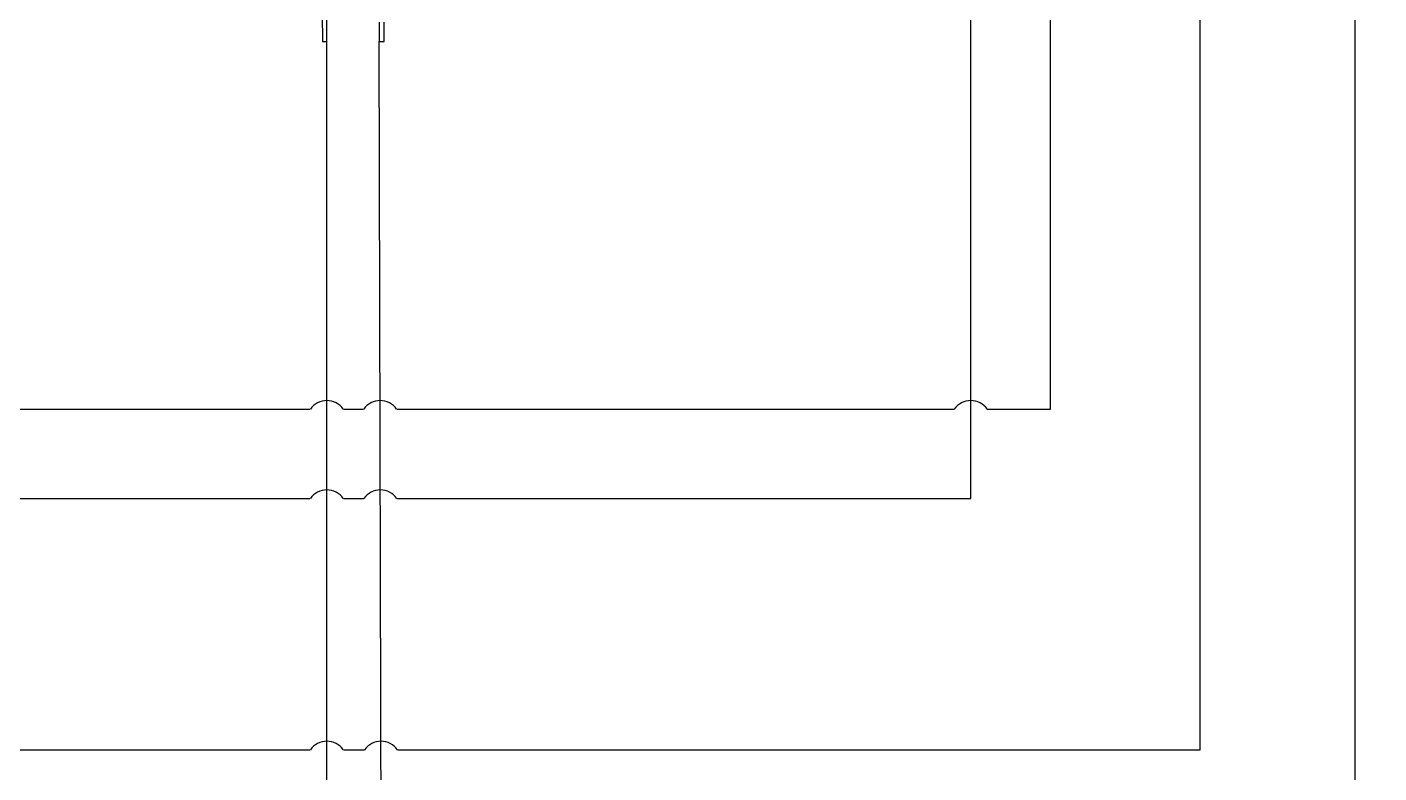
# Model space of a CAD drawing. Extents: x 8694 to 20248, y -4045 to 2404.
# Drawn here: x 14766 to 16624, y 426 to 1451 of the extents above; entities that cross this region are included whole.
import ezdxf

# ---------------------------------------------------------------- set-up
doc = ezdxf.new("R2010")
doc.units = 0
doc.header["$MEASUREMENT"] = 0

msp = doc.modelspace()

# ---------------------------------------------------------------- linework, layer by layer
for points in [[(17154.1, 1784.6, 0.000056), (16535.2, 1783.7, 0.00011), (16044.2, 1782.8, 0.000012), (15622.3, 1781.9, 0.010904)], [(16706.8, 1616.6, -0.000074), (16292.9, 1616.8, -0.000235)]]:
    msp.add_lwpolyline(points, format="xyb")
at = {"color": 5, "linetype": 'Continuous'}
for points in [[(15274.1, 803.1), (16062.8, 803.1), (16062.8, 1583.1)], [(15232.5, -666.9), (15177.8, -666.9), (15177.8, 1431)], [(14541, 803.1), (15155.1, 803.1)], [(15200.5, 803.1), (15228.7, 803.1)]]:
    msp.add_lwpolyline(points, dxfattribs=at)
at = {"color": 1, "linetype": 'Continuous'}
for points in [[(15275, 457.7), (16377.9, 457.7), (16377.9, 1583.1)], [(14541, 457.7), (15155.1, 457.7)], [(15200.5, 457.7), (15229.6, 457.7)]]:
    msp.add_lwpolyline(points, dxfattribs=at)
at = {"color": 39, "linetype": 'Continuous', "true_color": 0x61361f}
msp.add_lwpolyline([(15275.8, 135.7), (16591.2, 135.7), (16591.2, 1583.1)], dxfattribs=at)
at = {"color": 3, "linetype": 'Continuous'}
for points in [[(16085.5, 925.8), (16172.4, 925.8), (16172.4, 1583.1)], [(14541, 925.8), (15155.1, 925.8)], [(15200.5, 925.8), (15228.4, 925.8)], [(15273.8, 925.8), (16040.1, 925.8)]]:
    msp.add_lwpolyline(points, dxfattribs=at)
for points in [[(15171.6, 1468.2), (15171.8, 1431), (15174.8, 1431), (15177.8, 1431), (15177.8, 1467.9)], [(15249.8, 1457.4), (15249.8, 1431), (15253.3, 1431), (15256.8, 1431), (15256.8, 1457.3)]]:
    msp.add_lwpolyline(points)
at = {"color": 2, "linetype": 'Continuous'}
msp.add_lwpolyline([(16653.7, -754.4), (15255.4, -754.4), (15249.8, 1431)], dxfattribs=at)
at = {"color": 3, "linetype": 'Continuous'}
for centre in [(15177.8, 909.5), (15251.1, 909.5), (16062.8, 909.5)]:
    msp.add_arc(centre, 27.9, 35.6993, 144.3007, dxfattribs=at)
at = {"color": 5, "linetype": 'Continuous'}
for centre in [(15177.8, 786.8), (15251.4, 786.8)]:
    msp.add_arc(centre, 27.9, 35.6993, 144.3007, dxfattribs=at)
at = {"color": 1, "linetype": 'Continuous'}
for centre in [(15177.8, 441.4), (15252.3, 441.4)]:
    msp.add_arc(centre, 27.9, 35.6993, 144.3007, dxfattribs=at)

doc.saveas('drawing.dxf')
